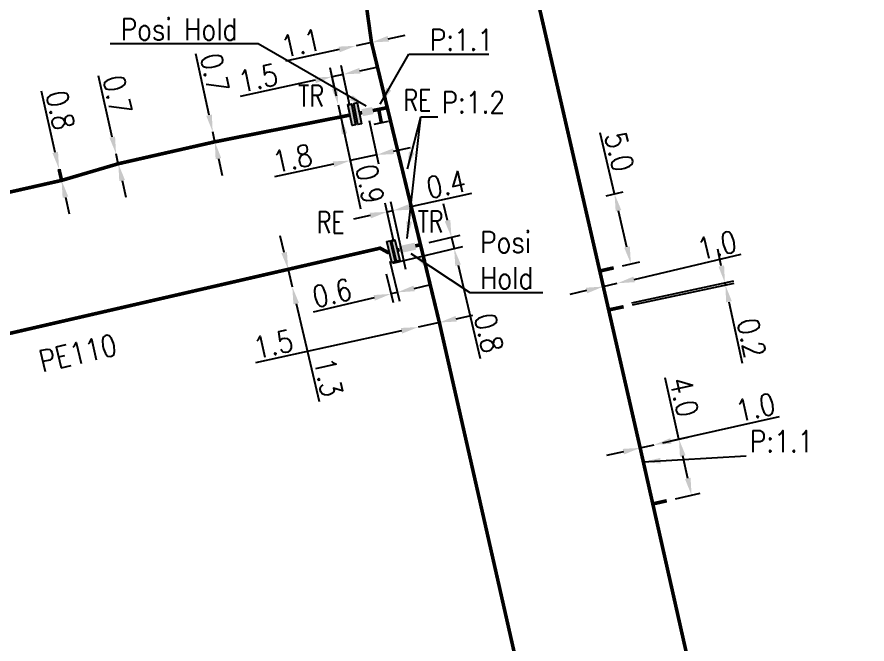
# Model space of a CAD drawing. Header units: millimetres. Extents: x 149996 to 151004, y 126998 to 128018.
# Drawn here: x 150889.2 to 150948.4, y 127054.8 to 127098.5 of the extents above; entities that cross this region are included whole.
import ezdxf
from ezdxf.enums import TextEntityAlignment as Align

# ---------------------------------------------------------------- set-up
doc = ezdxf.new("R2010")
doc.units = ezdxf.units.MM
doc.header["$PDMODE"] = 34
for name, pattern in [('L_100_AP', [14, 10, -1.5, 1, -1.5]), ('L_25_AP', [2000, 1000, 1000]), ('L_25_PE', [2000, 1000, 1000])]:
    doc.linetypes.add(name, pattern=pattern)
doc.layers.get('0').update_dxf_attribs({"linetype": 'CONTINUOUS'})
doc.layers.get('DEFPOINTS').update_dxf_attribs({"linetype": 'CONTINUOUS'})
for name, color, linetype in [('L_140', 3, 'CONTINUOUS'), ('L_150', 1, 'CONTINUOUS'), ('L_340', 7, 'CONTINUOUS')]:
    doc.layers.add(name, color=color, linetype=linetype)
doc.layers.add('L_170', color=7, linetype='CONTINUOUS', plot=False)
doc.styles.add('G_ROMANS', font='ROMANS.SHX', dxfattribs={"width": 0.75})
doc.styles.get("Standard").update_dxf_attribs({"font": 'romans.shx', "width": 0.85})
doc.dimstyles.get("Standard").update_dxf_attribs({"dimtxt": 1.5, "dimasz": 1.2, "dimexe": 0.625, "dimexo": 0.625, "dimgap": 0.25, "dimtad": 1, "dimdec": 1, "dimzin": 0, "dimdsep": 46, "dimtxsty": 'Standard', "dimcen": -0.5, "dimadec": 0, "dimazin": 0, "dimtfac": 1, "dimtdec": 1, "dimtmove": 0, "dimatfit": 3, "dimfxl": 0, "dimtolj": 1, "dimtzin": 0, "dimarcsym": 0})

# ---------------------------------------------------------------- blocks, each defined once
blk = doc.blocks.new('*D1279')
at = {"layer": 'DEFPOINTS', "color": 0, "linetype": 'Continuous', "transparency": 16777216}
for p in [(150933.616, 127068.696), (150933.616, 127068.696), (150932.64, 127068.477)]:
    blk.add_point(p, dxfattribs=at)
at = {"layer": 'L_140', "color": 0, "linetype": 'Continuous', "lineweight": -2, "transparency": 16777216}
for p, q in [((150934.786, 127068.959), (150942.357, 127070.658)), ((150932.64, 127068.477), (150933.616, 127068.696)), ((150931.469, 127068.214), (150930.298, 127067.951))]:
    blk.add_line(p, q, dxfattribs=at)
at = {"layer": 'L_140', "color": 0, "linetype": 'Continuous', "transparency": 16777216}
for points in [[(150934.743, 127069.154), (150934.83, 127068.764), (150933.616, 127068.696)], [(150931.425, 127068.409), (150931.513, 127068.019), (150932.64, 127068.477)]]:
    blk.add_solid(points, dxfattribs=at)
at = {"layer": 'L_140', "color": 0, "linetype": 'Continuous', "transparency": 16777216, "insert": (150940.68, 127071.307), "char_height": 1.5, "attachment_point": 5, "rotation": 12.65257}
blk.add_mtext('\\A1;1.0', dxfattribs=at)
blk = doc.blocks.new('*D1280')
at = {"layer": 'DEFPOINTS', "color": 0, "linetype": 'Continuous', "transparency": 16777216}
for p in [(150931.047, 127079.945), (150931.047, 127079.945), (150930.073, 127079.717)]:
    blk.add_point(p, dxfattribs=at)
at = {"layer": 'L_140', "color": 0, "linetype": 'Continuous', "lineweight": -2, "transparency": 16777216}
for p, q in [((150932.215, 127080.219), (150939.677, 127081.967)), ((150930.073, 127079.717), (150931.047, 127079.945)), ((150928.905, 127079.443), (150927.737, 127079.169))]:
    blk.add_line(p, q, dxfattribs=at)
at = {"layer": 'L_140', "color": 0, "linetype": 'Continuous', "transparency": 16777216}
for points in [[(150932.17, 127080.414), (150932.261, 127080.024), (150931.047, 127079.945)], [(150928.859, 127079.638), (150928.951, 127079.248), (150930.073, 127079.717)]]:
    blk.add_solid(points, dxfattribs=at)
at = {"layer": 'L_140', "color": 0, "linetype": 'Continuous', "transparency": 16777216, "insert": (150937.994, 127082.6), "char_height": 1.5, "attachment_point": 5, "rotation": 13.18673}
blk.add_mtext('\\A1;1.0', dxfattribs=at)
blk = doc.blocks.new('*D1289')
at = {"layer": 'DEFPOINTS', "color": 0, "linetype": 'Continuous', "transparency": 16777216}
for p in [(150918.65, 127077.217), (150917.185, 127076.895), (150917.185, 127076.895)]:
    blk.add_point(p, dxfattribs=at)
at = {"layer": 'L_150', "color": 0, "linetype": 'Continuous', "lineweight": -2, "transparency": 16777216}
for p, q in [((150919.822, 127077.474), (150920.994, 127077.731)), ((150918.65, 127077.217), (150917.185, 127076.895)), ((150916.013, 127076.638), (150905.836, 127074.405))]:
    blk.add_line(p, q, dxfattribs=at)
at = {"layer": 'L_150', "color": 0, "linetype": 'Continuous', "transparency": 16777216}
for points in [[(150919.779, 127077.669), (150919.865, 127077.279), (150918.65, 127077.217)], [(150915.97, 127076.833), (150916.056, 127076.443), (150917.185, 127076.895)]]:
    blk.add_solid(points, dxfattribs=at)
at = {"layer": 'L_150', "color": 0, "linetype": 'Continuous', "transparency": 16777216, "insert": (150907.082, 127075.702), "char_height": 1.5, "attachment_point": 5, "rotation": 12.37668}
blk.add_mtext('\\A1;1.5', dxfattribs=at)
blk = doc.blocks.new('*D1290')
at = {"layer": 'DEFPOINTS', "color": 0, "linetype": 'Continuous', "transparency": 16777216}
for p in [(150912.848, 127096.493), (150912.848, 127096.493), (150913.922, 127096.728)]:
    blk.add_point(p, dxfattribs=at)
at = {"layer": 'L_150', "color": 0, "linetype": 'Continuous', "lineweight": -2, "transparency": 16777216}
for p, q in [((150915.095, 127096.983), (150916.267, 127097.239)), ((150913.922, 127096.728), (150912.848, 127096.493)), ((150911.675, 127096.238), (150907.938, 127095.424))]:
    blk.add_line(p, q, dxfattribs=at)
at = {"layer": 'L_150', "color": 0, "linetype": 'Continuous', "transparency": 16777216}
for points in [[(150915.052, 127097.178), (150915.137, 127096.788), (150913.922, 127096.728)], [(150911.632, 127096.433), (150911.718, 127096.042), (150912.848, 127096.493)]]:
    blk.add_solid(points, dxfattribs=at)
at = {"layer": 'L_150', "color": 0, "linetype": 'Continuous', "transparency": 16777216, "insert": (150909.007, 127096.68), "char_height": 1.5, "attachment_point": 5, "rotation": 12.29287}
blk.add_mtext('\\A1;1.1', dxfattribs=at)
blk = doc.blocks.new('*D1296')
at = {"layer": 'DEFPOINTS', "color": 0, "linetype": 'Continuous', "transparency": 16777216}
for p in [(150917.337, 127082.634), (150919.68, 127082.365), (150914.805, 127081.213)]:
    blk.add_point(p, dxfattribs=at)
at = {"layer": 'L_150', "color": 0, "linetype": 'Continuous', "lineweight": -2, "transparency": 16777216}
for p, q in [((150919.22, 127084.311), (150918.944, 127085.479)), ((150917.946, 127082.777), (150920.105, 127083.287)), ((150919.496, 127083.144), (150919.68, 127082.365)), ((150915.414, 127081.357), (150920.288, 127082.509)), ((150919.956, 127081.197), (150921.49, 127074.705))]:
    blk.add_line(p, q, dxfattribs=at)
at = {"layer": 'L_150', "color": 0, "linetype": 'Continuous', "transparency": 16777216}
for points in [[(150919.415, 127084.357), (150919.026, 127084.265), (150919.496, 127083.144)], [(150920.151, 127081.243), (150919.761, 127081.151), (150919.68, 127082.365)]]:
    blk.add_solid(points, dxfattribs=at)
at = {"layer": 'L_150', "color": 0, "linetype": 'Continuous', "transparency": 16777216, "insert": (150922.099, 127076.478), "char_height": 1.5, "attachment_point": 5, "rotation": 283.29181}
blk.add_mtext('\\A1;0.8', dxfattribs=at)
blk = doc.blocks.new('*D1297')
at = {"layer": 'DEFPOINTS', "color": 0, "linetype": 'Continuous', "transparency": 16777216}
for p in [(150915.405, 127085.008), (150915.606, 127082.225), (150916.44, 127080.287)]:
    blk.add_point(p, dxfattribs=at)
at = {"layer": 'L_340', "color": 0, "linetype": 'Continuous', "lineweight": -2, "transparency": 16777216}
for p, q in [((150916.577, 127085.266), (150920.906, 127086.216)), ((150915.472, 127082.835), (150914.88, 127085.533)), ((150916.307, 127080.898), (150915.271, 127085.619)), ((150913.842, 127084.665), (150912.67, 127084.408)), ((150915.014, 127084.923), (150915.405, 127085.008))]:
    blk.add_line(p, q, dxfattribs=at)
at = {"layer": 'L_340', "color": 0, "linetype": 'Continuous', "transparency": 16777216}
for points in [[(150916.534, 127085.461), (150916.619, 127085.07), (150915.405, 127085.008)], [(150913.799, 127084.861), (150913.885, 127084.47), (150915.014, 127084.923)]]:
    blk.add_solid(points, dxfattribs=at)
at = {"layer": 'L_340', "color": 0, "linetype": 'Continuous', "transparency": 16777216, "insert": (150919.113, 127086.846), "char_height": 1.5, "attachment_point": 5, "rotation": 12.37668}
blk.add_mtext('\\A1;0.4', dxfattribs=at)
blk = doc.blocks.new('*D1298')
at = {"layer": 'DEFPOINTS', "color": 0, "linetype": 'Continuous', "transparency": 16777216}
for p in [(150915.062, 127082.096), (150914.805, 127081.213), (150915.279, 127079.208)]:
    blk.add_point(p, dxfattribs=at)
at = {"layer": 'L_150', "color": 0, "linetype": 'Continuous', "lineweight": -2, "transparency": 16777216}
for p, q in [((150915.206, 127081.488), (150915.864, 127078.703)), ((150914.949, 127080.605), (150915.423, 127078.599)), ((150915.72, 127079.312), (150915.279, 127079.208)), ((150916.888, 127079.588), (150918.056, 127079.863)), ((150914.111, 127078.932), (150909.857, 127077.927))]:
    blk.add_line(p, q, dxfattribs=at)
at = {"layer": 'L_150', "color": 0, "linetype": 'Continuous', "transparency": 16777216}
for points in [[(150916.842, 127079.782), (150916.934, 127079.393), (150915.72, 127079.312)], [(150914.065, 127079.126), (150914.157, 127078.737), (150915.279, 127079.208)]]:
    blk.add_solid(points, dxfattribs=at)
at = {"layer": 'L_150', "color": 0, "linetype": 'Continuous', "transparency": 16777216, "insert": (150911.17, 127079.264), "char_height": 1.5, "attachment_point": 5, "rotation": 13.29181}
blk.add_mtext('\\A1;0.6', dxfattribs=at)
blk = doc.blocks.new('*D1299')
at = {"layer": 'DEFPOINTS', "color": 0, "linetype": 'Continuous', "transparency": 16777216}
for p in [(150908.115, 127080.917), (150908.403, 127079.701), (150908.403, 127079.701)]:
    blk.add_point(p, dxfattribs=at)
at = {"layer": 'L_150', "color": 0, "linetype": 'Continuous', "lineweight": -2, "transparency": 16777216}
for p, q in [((150907.839, 127082.085), (150907.563, 127083.253)), ((150908.115, 127080.917), (150908.403, 127079.701)), ((150908.679, 127078.533), (150910.288, 127071.72))]:
    blk.add_line(p, q, dxfattribs=at)
at = {"layer": 'L_150', "color": 0, "linetype": 'Continuous', "transparency": 16777216}
for points in [[(150908.034, 127082.131), (150907.645, 127082.039), (150908.115, 127080.917)], [(150908.873, 127078.579), (150908.484, 127078.487), (150908.403, 127079.701)]]:
    blk.add_solid(points, dxfattribs=at)
at = {"layer": 'L_150', "color": 0, "linetype": 'Continuous', "transparency": 16777216, "insert": (150910.917, 127073.405), "char_height": 1.5, "attachment_point": 5, "rotation": 283.29181}
blk.add_mtext('\\A1;1.3', dxfattribs=at)
blk = doc.blocks.new('L_340_21')
at = {"linetype": 'Continuous'}
blk.add_hatch(color=0, dxfattribs=at).paths.add_polyline_path([(0.125, 0.75), (-0.125, 0.75), (-0.125, -0.75), (0.125, -0.75)])
at = {"color": 0, "linetype": 'Continuous'}
blk.add_lwpolyline([(-0.125, 0.75), (0.125, 0.75), (0.125, -0.75), (-0.125, -0.75)], close=True, dxfattribs=at)
at = {"color": 0, "linetype": 'Continuous', "style": 'G_ROMANS', "width": 0.75}
for tag, height, flags, p in [('RE', 1.5, 8, (0, 3)), ('DEF_LEG', 1.2, 3, (0, -5)), ('DEF_COUP', 1.2, 3, (0, -7.5)), ('DEF_TYPE', 1.2, 3, (0, -10))]:
    blk.add_attdef(tag, text='', height=height, dxfattribs=dict(at, flags=flags)).set_placement(p, align=Align.MIDDLE)
blk = doc.blocks.new('L_340_02')
at = {"color": 0, "linetype": 'Continuous'}
blk.add_solid([(-0.75, 0.5), (0.75, 0.5), (-0.75, 0), (0.75, 0)], dxfattribs=at)
at = {"color": 0, "linetype": 'Continuous', "width": 0.75, "flags": 3}
for tag, p in [('DEF_LEG', (0, -4.5)), ('DEF_COUP', (0, -7)), ('DEF_TYPE', (0, -9.5))]:
    blk.add_attdef(tag, text='', height=1.2, dxfattribs=at).set_placement(p, align=Align.MIDDLE)
blk = doc.blocks.new('L_340_19')
at = {"linetype": 'Continuous'}
blk.add_hatch(color=0, dxfattribs=at).paths.add_polyline_path([(0.125, 0.75), (-0.125, 0.75), (-0.125, -0.75), (0.125, -0.75)])
at = {"color": 0, "linetype": 'Continuous'}
blk.add_lwpolyline([(-0.125, 0.75), (0.125, 0.75), (0.125, -0.75), (-0.125, -0.75)], close=True, dxfattribs=at)
at = {"color": 0, "linetype": 'Continuous', "style": 'G_ROMANS', "width": 0.75}
for tag, height, flags, p in [('TR', 1.5, 8, (0, 3)), ('DEF_LEG', 1.2, 3, (0, -5)), ('DEF_COUP', 1.2, 3, (0, -7.5)), ('DEF_TYPE', 1.2, 3, (0, -10))]:
    blk.add_attdef(tag, text='', height=height, dxfattribs=dict(at, flags=flags)).set_placement(p, align=Align.MIDDLE)
blk = doc.blocks.new('*D1301')
at = {"layer": 'DEFPOINTS', "color": 0, "linetype": 'Continuous', "transparency": 16777216}
for p in [(150911.606, 127092.369), (150911.606, 127092.369), (150911.785, 127091.538)]:
    blk.add_point(p, dxfattribs=at)
at = {"layer": 'L_150', "color": 0, "linetype": 'Continuous', "lineweight": -2, "transparency": 16777216}
for p, q in [((150911.353, 127093.543), (150911.101, 127094.716)), ((150911.606, 127092.369), (150911.785, 127091.538)), ((150912.037, 127090.365), (150913.165, 127085.128))]:
    blk.add_line(p, q, dxfattribs=at)
at = {"layer": 'L_150', "color": 0, "linetype": 'Continuous', "transparency": 16777216}
for points in [[(150911.549, 127093.585), (150911.158, 127093.5), (150911.606, 127092.369)], [(150912.233, 127090.407), (150911.842, 127090.323), (150911.785, 127091.538)]]:
    blk.add_solid(points, dxfattribs=at)
at = {"layer": 'L_150', "color": 0, "linetype": 'Continuous', "transparency": 16777216, "insert": (150913.815, 127086.859), "char_height": 1.5, "attachment_point": 5, "rotation": 282.15161}
blk.add_mtext('\\A1;0.9', dxfattribs=at)
blk = doc.blocks.new('*D1302')
at = {"layer": 'DEFPOINTS', "color": 0, "linetype": 'Continuous', "transparency": 16777216}
for p in [(150911.182, 127094.338), (150911.606, 127092.369), (150912.551, 127091.69)]:
    blk.add_point(p, dxfattribs=at)
at = {"layer": 'L_340', "color": 0, "linetype": 'Continuous', "lineweight": -2, "transparency": 16777216}
for p, q in [((150911.474, 127092.98), (150911.05, 127094.949)), ((150912.42, 127092.301), (150911.814, 127095.113)), ((150913.119, 127094.755), (150914.292, 127095.008)), ((150911.946, 127094.502), (150911.182, 127094.338)), ((150910.009, 127094.085), (150904.769, 127092.957))]:
    blk.add_line(p, q, dxfattribs=at)
at = {"layer": 'L_340', "color": 0, "linetype": 'Continuous', "transparency": 16777216}
for points in [[(150913.077, 127094.951), (150913.161, 127094.56), (150911.946, 127094.502)], [(150909.967, 127094.281), (150910.051, 127093.89), (150911.182, 127094.338)]]:
    blk.add_solid(points, dxfattribs=at)
at = {"layer": 'L_340', "color": 0, "linetype": 'Continuous', "transparency": 16777216, "insert": (150906.019, 127094.249), "char_height": 1.5, "attachment_point": 5, "rotation": 12.15161}
blk.add_mtext('\\A1;1.5', dxfattribs=at)
blk = doc.blocks.new('*D1303')
at = {"layer": 'DEFPOINTS', "color": 0, "linetype": 'Continuous', "transparency": 16777216}
for p in [(150902.86, 127090.486), (150902.86, 127090.486), (150903.007, 127089.802)]:
    blk.add_point(p, dxfattribs=at)
at = {"layer": 'L_150', "color": 0, "linetype": 'Continuous', "lineweight": -2, "transparency": 16777216}
for p, q in [((150902.607, 127091.659), (150901.687, 127095.933)), ((150903.007, 127089.802), (150902.86, 127090.486)), ((150903.26, 127088.629), (150903.513, 127087.456))]:
    blk.add_line(p, q, dxfattribs=at)
at = {"layer": 'L_150', "color": 0, "linetype": 'Continuous', "transparency": 16777216}
for points in [[(150902.803, 127091.701), (150902.412, 127091.617), (150902.86, 127090.486)], [(150903.455, 127088.671), (150903.064, 127088.587), (150903.007, 127089.802)]]:
    blk.add_solid(points, dxfattribs=at)
at = {"layer": 'L_150', "color": 0, "linetype": 'Continuous', "transparency": 16777216, "insert": (150902.999, 127094.593), "char_height": 1.5, "attachment_point": 5, "rotation": 282.15161}
blk.add_mtext('\\A1;0.7', dxfattribs=at)
blk = doc.blocks.new('*D1304')
at = {"layer": 'DEFPOINTS', "color": 0, "linetype": 'Continuous', "transparency": 16777216}
for p in [(150896.13, 127088.958), (150896.13, 127088.958), (150896.285, 127088.275)]:
    blk.add_point(p, dxfattribs=at)
at = {"layer": 'L_150', "color": 0, "linetype": 'Continuous', "lineweight": -2, "transparency": 16777216}
for p, q in [((150895.864, 127090.128), (150894.896, 127094.391)), ((150896.285, 127088.275), (150896.13, 127088.958)), ((150896.551, 127087.105), (150896.817, 127085.935))]:
    blk.add_line(p, q, dxfattribs=at)
at = {"layer": 'L_150', "color": 0, "linetype": 'Continuous', "transparency": 16777216}
for points in [[(150896.059, 127090.172), (150895.669, 127090.083), (150896.13, 127088.958)], [(150896.746, 127087.149), (150896.356, 127087.06), (150896.285, 127088.275)]]:
    blk.add_solid(points, dxfattribs=at)
at = {"layer": 'L_150', "color": 0, "linetype": 'Continuous', "transparency": 16777216, "insert": (150896.222, 127093.066), "char_height": 1.5, "attachment_point": 5, "rotation": 282.79643}
blk.add_mtext('\\A1;0.7', dxfattribs=at)
blk = doc.blocks.new('*D1305')
at = {"layer": 'DEFPOINTS', "color": 0, "linetype": 'Continuous', "transparency": 16777216}
for p in [(150892.158, 127087.894), (150892.158, 127087.894), (150892.335, 127087.113)]:
    blk.add_point(p, dxfattribs=at)
at = {"layer": 'L_150', "color": 0, "linetype": 'Continuous', "lineweight": -2, "transparency": 16777216}
for p, q in [((150891.892, 127089.064), (150890.924, 127093.327)), ((150892.335, 127087.113), (150892.158, 127087.894)), ((150892.601, 127085.943), (150892.867, 127084.773))]:
    blk.add_line(p, q, dxfattribs=at)
at = {"layer": 'L_150', "color": 0, "linetype": 'Continuous', "transparency": 16777216}
for points in [[(150892.087, 127089.108), (150891.697, 127089.019), (150892.158, 127087.894)], [(150892.796, 127085.987), (150892.406, 127085.899), (150892.335, 127087.113)]]:
    blk.add_solid(points, dxfattribs=at)
at = {"layer": 'L_150', "color": 0, "linetype": 'Continuous', "transparency": 16777216, "insert": (150892.251, 127092.002), "char_height": 1.5, "attachment_point": 5, "rotation": 282.79643}
blk.add_mtext('\\A1;0.8', dxfattribs=at)
blk = doc.blocks.new('*D1314')
at = {"layer": 'DEFPOINTS', "color": 0, "linetype": 'Continuous', "transparency": 16777216}
for p in [(150911.606, 127092.369), (150913.637, 127091.905), (150912.441, 127088.492)]:
    blk.add_point(p, dxfattribs=at)
at = {"layer": 'L_340', "color": 0, "linetype": 'Continuous', "lineweight": -2, "transparency": 16777216}
for p, q in [((150911.737, 127091.758), (150912.572, 127087.881)), ((150913.768, 127091.294), (150914.418, 127088.278)), ((150915.459, 127089.142), (150916.632, 127089.395)), ((150914.286, 127088.889), (150912.441, 127088.492)), ((150911.268, 127088.239), (150907.172, 127087.358))]:
    blk.add_line(p, q, dxfattribs=at)
at = {"layer": 'L_340', "color": 0, "linetype": 'Continuous', "transparency": 16777216}
for points in [[(150915.417, 127089.337), (150915.501, 127088.946), (150914.286, 127088.889)], [(150911.226, 127088.435), (150911.31, 127088.044), (150912.441, 127088.492)]]:
    blk.add_solid(points, dxfattribs=at)
at = {"layer": 'L_340', "color": 0, "linetype": 'Continuous', "transparency": 16777216, "insert": (150908.423, 127088.65), "char_height": 1.5, "attachment_point": 5, "rotation": 12.15161}
blk.add_mtext('\\A1;1.8', dxfattribs=at)
blk = doc.blocks.new('L_340_07')
at = {"color": 0, "linetype": 'Continuous', "const_width": 0.25, "flags": 128}
blk.add_lwpolyline([(0, 0), (1.25, 0)], dxfattribs=at)
at = {"color": 0, "linetype": 'Continuous', "flags": 128}
blk.add_lwpolyline([(1.25, -0.5), (1.25, 0.5)], dxfattribs=at)
at = {"color": 0, "linetype": 'Continuous', "style": 'G_ROMANS', "width": 0.75, "flags": 3}
for tag, p in [('DEF_LEG', (0.723, -3.465)), ('DEF_COUP', (0.723, -5.965)), ('DEF_TYPE', (0.723, -8.465))]:
    blk.add_attdef(tag, text='', height=1.2, dxfattribs=at).set_placement(p, align=Align.MIDDLE)
blk = doc.blocks.new('*D1366')
at = {"layer": 'DEFPOINTS', "color": 0, "linetype": 'Continuous', "transparency": 16777216}
for p in [(150929.654, 127085.889), (150930.855, 127086.171), (150930.795, 127081.021)]:
    blk.add_point(p, dxfattribs=at)
at = {"layer": 'L_170', "color": 0, "linetype": 'Continuous', "lineweight": -2, "transparency": 16777216}
for p, q in [((150930.855, 127086.171), (150929.858, 127090.427)), ((150930.263, 127086.032), (150931.464, 127086.313)), ((150931.722, 127082.471), (150931.129, 127085.002)), ((150931.403, 127081.164), (150932.605, 127081.445))]:
    blk.add_line(p, q, dxfattribs=at)
at = {"layer": 'L_170', "color": 0, "linetype": 'Continuous', "transparency": 16777216}
for points in [[(150931.324, 127085.048), (150930.934, 127084.957), (150930.855, 127086.171)], [(150931.917, 127082.516), (150931.528, 127082.425), (150931.996, 127081.302)]]:
    blk.add_solid(points, dxfattribs=at)
at = {"layer": 'L_170', "color": 0, "linetype": 'Continuous', "transparency": 16777216, "insert": (150931.194, 127089.111), "char_height": 1.5, "attachment_point": 5, "rotation": 283.18673}
blk.add_mtext('\\A1;5.0', dxfattribs=at)
blk = doc.blocks.new('*D1367')
at = {"layer": 'DEFPOINTS', "color": 0, "linetype": 'Continuous', "transparency": 16777216}
for p in [(150933.616, 127068.696), (150935.344, 127069.084), (150934.492, 127064.793)]:
    blk.add_point(p, dxfattribs=at)
at = {"layer": 'L_170', "color": 0, "linetype": 'Continuous', "lineweight": -2, "transparency": 16777216}
for p, q in [((150935.344, 127069.084), (150934.386, 127073.349)), ((150934.225, 127068.833), (150935.954, 127069.221)), ((150935.957, 127066.352), (150935.607, 127067.913)), ((150935.101, 127064.93), (150936.83, 127065.318))]:
    blk.add_line(p, q, dxfattribs=at)
at = {"layer": 'L_170', "color": 0, "linetype": 'Continuous', "transparency": 16777216}
for points in [[(150935.802, 127067.957), (150935.411, 127067.869), (150935.344, 127069.084)], [(150936.152, 127066.396), (150935.762, 127066.308), (150936.22, 127065.181)]]:
    blk.add_solid(points, dxfattribs=at)
at = {"layer": 'L_170', "color": 0, "linetype": 'Continuous', "transparency": 16777216, "insert": (150935.709, 127072.021), "char_height": 1.5, "attachment_point": 5, "rotation": 282.65257}
blk.add_mtext('\\A1;4.0', dxfattribs=at)
blk = doc.blocks.new('*D1394')
at = {"layer": 'DEFPOINTS', "color": 0, "linetype": 'Continuous', "transparency": 16777216}
for p in [(150938.543, 127079.977), (150931.457, 127078.459), (150931.488, 127078.313)]:
    blk.add_point(p, dxfattribs=at)
at = {"layer": 'L_170', "color": 0, "linetype": 'Continuous', "lineweight": -2, "transparency": 16777216}
for p, q in [((150938.292, 127081.15), (150938.041, 127082.324)), ((150932.068, 127078.59), (150939.154, 127080.108)), ((150932.099, 127078.444), (150939.186, 127079.961)), ((150938.543, 127079.977), (150938.575, 127079.83)), ((150938.826, 127078.657), (150939.741, 127074.382))]:
    blk.add_line(p, q, dxfattribs=at)
at = {"layer": 'L_170', "color": 0, "linetype": 'Continuous', "transparency": 16777216}
for points in [[(150938.487, 127081.192), (150938.096, 127081.109), (150938.543, 127079.977)], [(150939.021, 127078.699), (150938.63, 127078.615), (150938.575, 127079.83)]]:
    blk.add_solid(points, dxfattribs=at)
at = {"layer": 'L_170', "color": 0, "linetype": 'Continuous', "transparency": 16777216, "insert": (150940.387, 127076.142), "char_height": 1.5, "attachment_point": 5, "rotation": 282.08743}
blk.add_mtext('\\A1;0.2', dxfattribs=at)

msp = doc.modelspace()

# ---------------------------------------------------------------- linework, layer by layer
at = {"linetype": 'Continuous', "const_width": 0.25, "flags": 128}
msp.add_lwpolyline([(150892.335, 127087.113), (150892.158, 127087.894)], dxfattribs=at)
at = {"layer": 'L_140', "linetype": 'L_100_AP', "flags": 128}
msp.add_lwpolyline([(150948.317, 127000, 0.25, 0.25, 0), (150947.392, 127004.023, 0.25, 0.25, 0), (150943.73, 127019.952, 0.25, 0.25, 0), (150943.057, 127022.875, 0.25, 0.25, 0), (150941.545, 127028.652, 0.25, 0.25, 0), (150938.235, 127043.652, 0.25, 0.25, 0), (150936.863, 127049.74, 0.25, 0.25, 0), (150933.519, 127064.575, 0.25, 0.25, 0), (150932.64, 127068.477, 0.25, 0.25, 0), (150930.073, 127079.717, 0.25, 0.25, 0), (150929.825, 127080.799, 0.25, 0.25, 0), (150925.323, 127100.433, 0.25, 0.25, 0), (150922.192, 127114.088, 0.25, 0.25, 0), (150918.524, 127130.613, 0.25, 0.25, 0), (150917.46, 127135.405, 0.25, 0.25, 0), (150916.922, 127137.704, 0.25, 0.25, 0), (150914.843, 127146.589, 0.25, 0.25, 0), (150913.19, 127153.883, 0.25, 0.25, 0), (150910.564, 127165.476, 0.25, 0.25, 0), (150910.157, 127167.316, 0.25, 0.25, 0), (150908.125, 127176.497, 0.25, 0.25, 0), (150901.11, 127207.247, 0.25, 0.25, 0), (150900.893, 127208.226, 0.25, 0.25, 0), (150898.353, 127219.718, 0.25, 0.25, 0), (150895, 127234.782, 0.25, 0.25, 0), (150893.036, 127243.484, 0.25, 0.25, 0), (150891.215, 127250.927, 0.25, 0.25, 0), (150891.215, 127250.927, 0.25, 0.25, 0), (150891.215, 127250.927, 0.25, 0.25, 0), (150888.591, 127261.595, 0.25, 0.25, 0), (150883.038, 127287.655, 0.25, 0.25, 0), (150878.686, 127307.574, 0.25, 0.25, 0), (150876.966, 127315.443, 0.25, 0.25, 0), (150876.799, 127316.135, 0.25, 0.25, 0), (150875.072, 127323.267, 0.25, 0.25, 0), (150871.921, 127337.672, 0.25, 0.25, 0), (150869.927, 127346.237, 0.25, 0.25, 0), (150863.77, 127373.928, 0.25, 0.25, 0), (150861.288, 127384.898, 0.25, 0.25, 0), (150858.449, 127397.33, 0.25, 0.25, 0), (150851.895, 127426.532, 0.25, 0.25, 0), (150849.826, 127436.258, 0.25, 0.25, 0), (150847.643, 127445.435, 0.25, 0.25, 0), (150846.623, 127449.346, 0.25, 0.25, 0), (150841.596, 127472.527, 0.25, 0.25, 0), (150840.827, 127475.756, 0.25, 0.25, 0), (150843.068, 127476.374, 0.25, 0.25, 0), (150845.688, 127477.111, 0.25, 0.25, 0), (150847.236, 127473.418, 0.25, 0.25, 0), (150853.844, 127476.252, 0, 0, 0)], format="xyseb", dxfattribs=at)
at = {"layer": 'L_150', "linetype": 'L_25_AP', "flags": 128}
msp.add_lwpolyline([(150936.155, 127000, 0.25, 0.25, 0), (150934.588, 127006.775, 0.25, 0.25, 0), (150933.602, 127011.041, 0.25, 0.25, 0), (150930.829, 127023.677, 0.25, 0.25, 0), (150929.366, 127030.336, 0.25, 0.25, 0), (150929.366, 127030.336, 0.25, 0.25, 0), (150927.187, 127039.758, 0.25, 0.25, 0), (150926.468, 127042.87, 0.25, 0.25, 0), (150925.487, 127047.111, 0.25, 0.25, 0), (150924.83, 127049.981, 0.25, 0.25, 0), (150918.65, 127077.217, 0.25, 0.25, 0), (150917.337, 127082.634, 0.25, 0.25, 0), (150915.024, 127092.179, 0.25, 0.25, 0), (150913.922, 127096.728, 0.25, 0.25, 0), (150913.561, 127099.324, 0.25, 0.25, 0), (150909.568, 127116.006, 0.25, 0.25, 0), (150909.327, 127117.078, 0.25, 0.25, 0), (150906.868, 127128.035, 0.25, 0.25, 0), (150903.29, 127143.977, 0.25, 0.25, 0), (150900.468, 127156.687, 0.25, 0.25, 0), (150899.825, 127159.587, 0.25, 0.25, 0), (150898.025, 127166.738, 0.25, 0.25, 0), (150895.831, 127176.512, 0.25, 0.25, 0), (150891.414, 127196.396, 0.25, 0.25, 0), (150888.772, 127207.92, 0.25, 0.25, 0), (150888.32, 127209.868, 0.25, 0.25, 0), (150886.499, 127217.724, 0.25, 0.25, 0), (150884.299, 127227.216, 0.25, 0.25, 0), (150883.108, 127232.892, 0.25, 0.25, 0), (150880.356, 127244.07, 0.25, 0.25, 0), (150879.358, 127248.335, 0.25, 0.25, 0), (150878.978, 127250.857, 0.25, 0.25, 0), (150876.014, 127262.884, 0.25, 0.25, 0), (150873.348, 127274.954, 0.25, 0.25, 0), (150871.542, 127282.604, 0.25, 0.25, 0), (150869.13, 127294.015, 0.25, 0.25, 0), (150867.359, 127303.589, 0.25, 0.25, 0), (150864.895, 127316.126, 0.25, 0.25, 0), (150862.879, 127325.283, 0.25, 0.25, 0), (150855.439, 127358.182, 0.25, 0.25, 0), (150853.238, 127368.34, 0.25, 0.25, 0), (150847.668, 127393.74, 0.25, 0.25, 0), (150845.094, 127404.644, 0.25, 0.25, 0), (150844.003, 127409.269, 0.25, 0.25, 0), (150842.947, 127414.084, 0.25, 0.25, 0), (150839.443, 127430.253, 0.25, 0.25, 0), (150836.525, 127443.252, 0.25, 0.25, 0), (150834.624, 127451.718, 0.25, 0.25, 0), (150831.6, 127464.102, 0.25, 0.25, 0), (150830.042, 127471.182, 0.25, 0.25, 0), (150830.042, 127471.182, 0.25, 0.25, 0), (150826.304, 127488.616, 0.25, 0.25, 0), (150825.652, 127491.654, 0.25, 0.25, 0), (150820.73, 127512.882, 0.25, 0.25, 0), (150819.129, 127520.352, 0.25, 0.25, 0), (150816.669, 127531.176, 0.25, 0.25, 0), (150813.157, 127548.768, 0.25, 0.25, 0), (150813.157, 127548.768, 0.25, 0.25, 0), (150810.698, 127554.686, 0, 0, 0)], format="xyseb", dxfattribs=at)
at = {"layer": 'L_150', "linetype": 'L_25_PE', "flags": 128}
for points in [[(150912.429, 127091.666, 0.25, 0.25, 0), (150911.785, 127091.538, 0.25, 0.25, 0), (150903.007, 127089.802, 0.25, 0.25, 0), (150896.285, 127088.275, 0.25, 0.25, 0), (150892.335, 127087.113, 0.25, 0.25, 0), (150877.227, 127083.707, 0.25, 0.25, 0), (150873.002, 127082.571, 0.25, 0.25, 0), (150869.114, 127081.632, 0.25, 0.25, 0), (150864.452, 127080.556, 0.25, 0.25, 0), (150855.694, 127078.54, 0.25, 0.25, 0), (150852.192, 127077.82, 0.25, 0.25, 0), (150851.212, 127077.618, 0.25, 0.25, 0), (150846.725, 127076.59, 0.25, 0.25, 0), (150842.119, 127075.48, 0.25, 0.25, 0), (150838.264, 127074.512, 0.25, 0.25, 0), (150834.253, 127073.504, 0.25, 0.25, 0), (150833.283, 127073.26, 0.25, 0.25, 0), (150821.306, 127070.407, 0.25, 0.25, 0), (150809.406, 127067.516, 0.25, 0.25, 0), (150802.44, 127065.926, 0.25, 0.25, 0), (150789.41, 127062.822, 0.25, 0.25, 0), (150779.406, 127060.046, 0.25, 0.25, 0), (150769.47, 127057.615, 0.25, 0.25, 0), (150768.562, 127057.393, 0, 0, 0)], [(150915.16, 127082.119, 0.25, 0.25, 0), (150915.062, 127082.096, 0.25, 0.25, 0), (150914.527, 127082.392, 0.25, 0.25, 0), (150908.115, 127080.917, 0.25, 0.25, 0), (150884.15, 127075.404, 0.25, 0.25, 0), (150868.495, 127071.691, 0.25, 0.25, 0), (150857.088, 127068.85, 0.25, 0.25, 0), (150850.368, 127067.423, 0.25, 0.25, 0), (150841.146, 127065.128, 0.25, 0.25, 0), (150835.436, 127063.77, 0.25, 0.25, 0), (150834.463, 127063.538, 0.25, 0.25, 0), (150818.245, 127059.369, 0.25, 0.25, 0), (150816.373, 127058.967, 0.25, 0.25, 0), (150806.544, 127056.853, 0.25, 0.25, 0), (150790.829, 127051.464, 0.25, 0.25, 0), (150783.694, 127047.44, 0.25, 0.25, 0), (150774.681, 127041.44, 0, 0, 0)]]:
    msp.add_lwpolyline(points, format="xyseb", dxfattribs=at)
at = {"layer": 'L_150', "linetype": 'L_25_AP', "const_width": 0.25, "flags": 128}
for points in [[(150912.831, 127091.745), (150912.674, 127091.714)], [(150913.273, 127091.833), (150913.076, 127091.794)], [(150915.024, 127092.179), (150914.427, 127092.061), (150914.009, 127091.979)], [(150914.488, 127091.751), (150914.427, 127092.061)], [(150915.88, 127082.289), (150915.728, 127082.253)], [(150917.337, 127082.634), (150917.337, 127082.634), (150916.975, 127082.55)]]:
    msp.add_lwpolyline(points, dxfattribs=at)
at = {"layer": 'L_150', "linetype": 'L_25_PE', "const_width": 0.25, "flags": 128}
msp.add_lwpolyline([(150915.484, 127082.196), (150915.403, 127082.177)], dxfattribs=at)
at = {"layer": 'L_170', "linetype": 'Continuous', "const_width": 0.25, "flags": 128}
for points in [[(150929.825, 127080.799), (150930.795, 127081.021)], [(150931.488, 127078.313), (150930.445, 127078.089)], [(150933.519, 127064.575), (150934.492, 127064.793)]]:
    msp.add_lwpolyline(points, dxfattribs=at)

# ---------------------------------------------------------------- block references
at = {"layer": 'L_340'}
ref = msp.add_blockref('L_340_19', (150912.551, 127091.69), dxfattribs=dict(at, rotation=11.19104297778991))
ref.add_attrib('TR', 'TR', dxfattribs={"layer": '0', "color": 0, "linetype": 'Continuous', "height": 1.5, "style": 'G_ROMANS', "width": 0.75, "flags": 8}).set_placement((150909.714, 127093.001), align=Align.MIDDLE)
ref = msp.add_blockref('L_340_21', (150912.954, 127091.77), dxfattribs=dict(at, rotation=191.1910429786078))
ref.add_attrib('RE', 'RE', dxfattribs={"layer": '0', "color": 0, "linetype": 'Continuous', "height": 1.5, "width": 0.75, "flags": 8}).set_placement((150917.119, 127092.702), align=Align.MIDDLE)
for name, p, xscale, rotation in [('L_340_02', (150913.593, 127092.151), 0.5000000000117767, 191.1910429774663), ('L_340_07', (150914.488, 127091.751), 0.4999999999946772, 281.1910429761541), ('L_340_02', (150916.376, 127082.654), 0.750000000011611, 192.3766795657448)]:
    msp.add_blockref(name, p, dxfattribs=dict(at, xscale=xscale, rotation=rotation))
ref = msp.add_blockref('L_340_21', (150915.281, 127082.148), dxfattribs=dict(at, rotation=13.29180762967566))
ref.add_attrib('RE', 'RE', dxfattribs={"layer": '0', "color": 0, "linetype": 'Continuous', "height": 1.5, "width": 0.75, "flags": 8}).set_placement((150911.074, 127084.191), align=Align.MIDDLE)
ref = msp.add_blockref('L_340_19', (150915.606, 127082.225), dxfattribs=dict(at, rotation=13.29180762967566))
ref.add_attrib('TR', 'TR', dxfattribs={"layer": '0', "color": 0, "linetype": 'Continuous', "height": 1.5, "style": 'G_ROMANS', "width": 0.75, "flags": 8}).set_placement((150918.04, 127084.242), align=Align.MIDDLE)

# ---------------------------------------------------------------- texts
at = {"layer": 'L_140', "linetype": 'Continuous', "insert": (150940.279, 127068.178), "char_height": 1.5, "attachment_point": 7}
msp.add_mtext('\\A1;P:1.1', dxfattribs=at)
at = {"layer": 'L_150', "linetype": 'Continuous', "width": 0.85}
msp.add_text('PE110', height=1.5, rotation=12.95477, dxfattribs=at).set_placement((150890.973, 127073.743))
at = {"layer": 'L_150', "linetype": 'Continuous', "insert": (150918.802, 127091.797), "char_height": 1.5, "attachment_point": 7}
msp.add_mtext('\\A1;P:1.2', dxfattribs=at)
at = {"layer": 'L_340', "linetype": 'Continuous', "char_height": 1.5}
for s, insert, attachment_point in [('\\A1;Posi Hold', (150904.584, 127096.887), 9), ('\\A1;P:1.1', (150917.977, 127096.161), 7), ('\\A1;Posi\\PHold', (150921.482, 127079.558), 7)]:
    msp.add_mtext(s, dxfattribs=dict(at, insert=insert, attachment_point=attachment_point))

# ---------------------------------------------------------------- dimensions: what is measured, and where the dimension line sits
at = {"layer": 'L_140', "linetype": 'Continuous'}
for base, p1, p2, angle, picture, middle in [((150931.047, 127079.945), (150930.073, 127079.717), (150931.047, 127079.945), 193.18673, '*D1280', (150938.222, 127081.626)), ((150933.616, 127068.696), (150932.64, 127068.477), (150933.616, 127068.696), 192.65257, '*D1279', (150940.899, 127070.331))]:
    dim = msp.add_linear_dim(base=base, p1=p1, p2=p2, angle=angle, dimstyle='Standard', dxfattribs=at)
    dim.commit()
    dim.dimension.update_dxf_attribs({"geometry": picture, "text_midpoint": middle, "dimtype": 160})
at = {"layer": 'L_150', "linetype": 'Continuous'}
for base, p1, p2, angle, picture, middle in [((150912.848, 127096.493), (150913.922, 127096.728), (150912.848, 127096.493), 12.29287, '*D1290', (150909.22, 127095.703)), ((150902.86, 127090.486), (150903.007, 127089.802), (150902.86, 127090.486), 282.15161, '*D1303', (150902.021, 127094.383)), ((150911.6059, 127092.3694), (150911.78482, 127091.53845), (150911.6059, 127092.3694), 282.15161, '*D1301', (150912.83767, 127086.64883)), ((150896.13, 127088.958), (150896.285, 127088.275), (150896.13, 127088.958), 282.79643, '*D1304', (150895.247, 127092.844)), ((150892.158, 127087.894), (150892.335, 127087.113), (150892.158, 127087.894), 282.79643, '*D1305', (150891.275, 127091.78)), ((150919.68, 127082.365), (150917.337, 127082.634), (150914.805, 127081.213), 103.29181, '*D1296', (150921.125, 127076.248)), ((150908.4026, 127079.7008), (150908.1153, 127080.9174), (150908.4026, 127079.7008), 103.29181, '*D1299', (150909.9443, 127073.1751)), ((150917.185, 127076.895), (150918.65, 127077.217), (150917.185, 127076.895), 12.37668, '*D1289', (150907.296, 127074.725))]:
    dim = msp.add_linear_dim(base=base, p1=p1, p2=p2, angle=angle, dimstyle='Standard', dxfattribs=at)
    dim.commit()
    dim.dimension.update_dxf_attribs({"geometry": picture, "text_midpoint": middle, "dimtype": 160})
dim = msp.add_linear_dim(base=(150915.279, 127079.208), p1=(150915.062, 127082.096), p2=(150914.805, 127081.213), angle=13.29181, text='0.6', dimstyle='Standard', dxfattribs=at)
dim.commit()
dim.dimension.update_dxf_attribs({"geometry": '*D1298', "text_midpoint": (150911.4, 127078.291), "dimtype": 160})
at = {"layer": 'L_170', "linetype": 'Continuous'}
for base, p1, p2, angle, picture, middle in [((150930.855, 127086.171), (150930.795, 127081.021), (150929.654, 127085.889), 283.18673, '*D1366', (150930.22, 127088.883)), ((150938.543, 127079.977), (150931.488, 127078.313), (150931.457, 127078.459), 282.08743, '*D1394', (150939.409, 127075.933)), ((150935.344, 127069.084), (150934.492, 127064.793), (150933.616, 127068.696), 282.65257, '*D1367', (150934.734, 127071.802))]:
    dim = msp.add_linear_dim(base=base, p1=p1, p2=p2, angle=angle, dimstyle='Standard', dxfattribs=at)
    dim.commit()
    dim.dimension.update_dxf_attribs({"geometry": picture, "text_midpoint": middle, "dimtype": 160})
at = {"layer": 'L_340', "linetype": 'Continuous'}
for base, p1, text, picture, middle in [((150911.182, 127094.338), (150912.551, 127091.69), '1.5', '*D1302', (150906.23, 127093.272)), ((150912.441, 127088.492), (150913.637, 127091.905), '1.8', '*D1314', (150908.633, 127087.672))]:
    dim = msp.add_linear_dim(base=base, p1=p1, p2=(150911.606, 127092.369), angle=12.15161, text=text, dimstyle='Standard', dxfattribs=at)
    dim.commit()
    dim.dimension.update_dxf_attribs({"geometry": picture, "text_midpoint": middle, "dimtype": 160})
dim = msp.add_linear_dim(base=(150915.405, 127085.008), p1=(150915.606, 127082.225), p2=(150916.44, 127080.287), angle=192.37668, dimstyle='Standard', dxfattribs=at)
dim.commit()
dim.dimension.update_dxf_attribs({"geometry": '*D1297', "text_midpoint": (150919.327, 127085.869), "dimtype": 160})

# ---------------------------------------------------------------- leaders
at = {"layer": 'L_140', "linetype": 'Continuous'}
msp.add_leader([(150932.858, 127067.509), (150940.029, 127067.928)], dimstyle='Standard', dxfattribs=at)
at = {"layer": 'L_150', "linetype": 'Continuous'}
for points in [[(150916.416, 127083.064), (150917.352, 127091.547), (150918.552, 127091.547)], [(150916.426, 127087.919), (150917.352, 127091.547)]]:
    msp.add_leader(points, dimstyle='Standard', dxfattribs=at)
at = {"layer": 'L_340', "linetype": 'Continuous', "annotation_type": 0, "has_hookline": 1}
for points, hookline_direction, text_width in [([(150913.556, 127092.275), (150906.034, 127096.637), (150904.834, 127096.637)], 1, 8.864), ([(150914.526, 127092.428), (150916.527, 127095.911), (150917.727, 127095.911)], 0, 4.129), ([(150916.668, 127082.024), (150920.771, 127079.308), (150921.971, 127079.308)], 0, 3.643)]:
    msp.add_leader(points, dimstyle='Standard', dxfattribs=dict(at, hookline_direction=hookline_direction, text_width=text_width))

doc.saveas('drawing.dxf')
